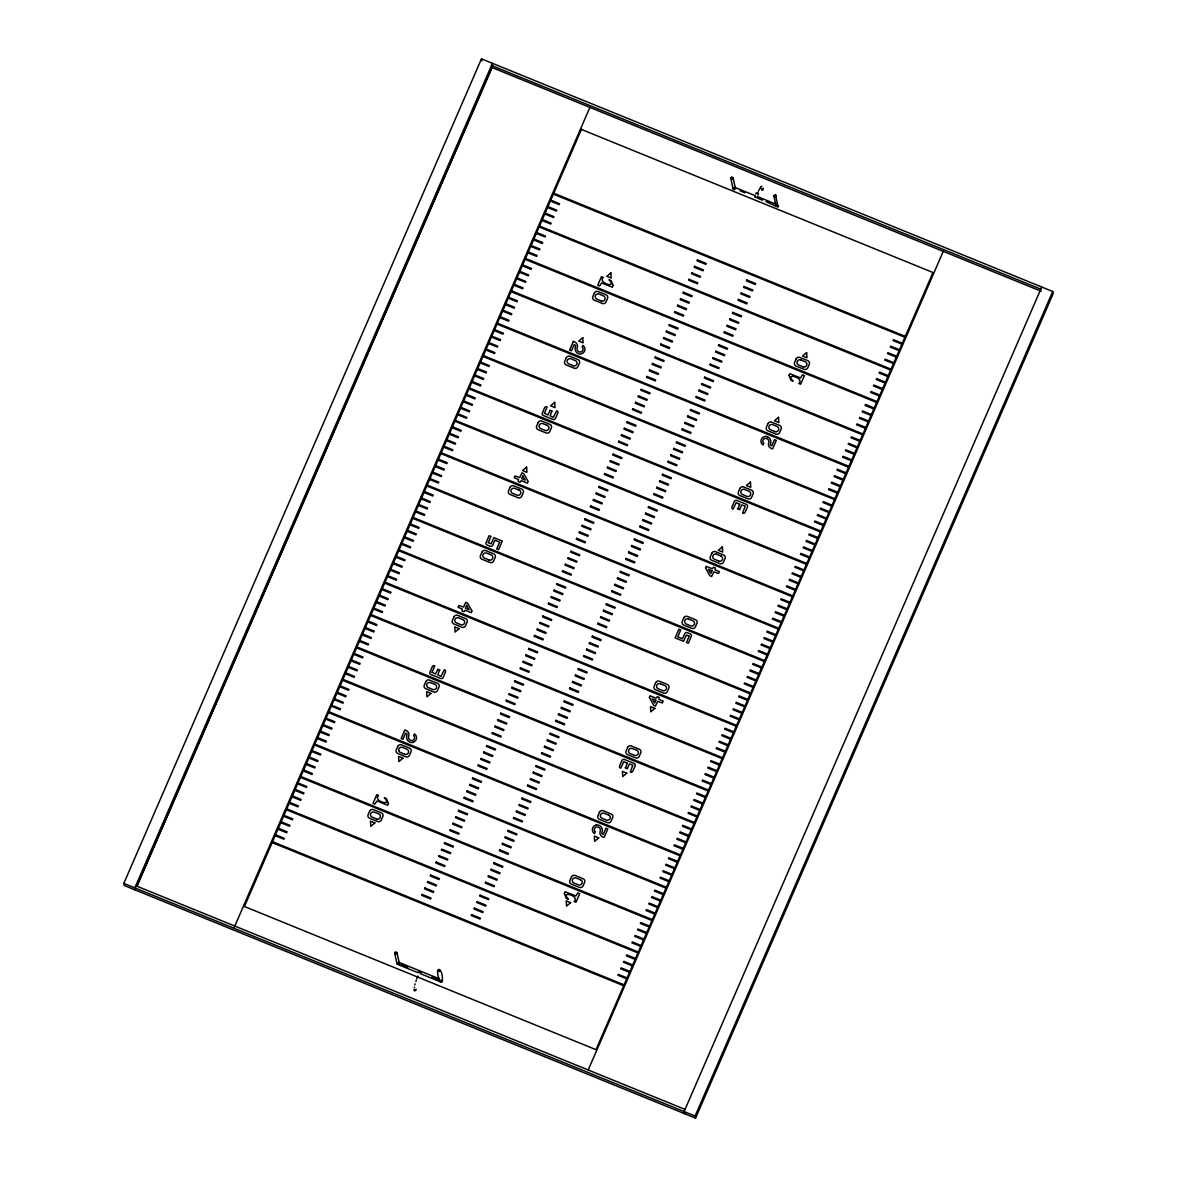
<?xml version="1.0" encoding="UTF-8"?>
<svg xmlns="http://www.w3.org/2000/svg" width="1177" height="1177" viewBox="0 0 1177 1177"><rect width="100%" height="100%" fill="white"/><g stroke="black" fill="none" stroke-linecap="round" stroke-linejoin="round"><path stroke-width="1.5" d="M399.238 964.007L397.032 964.007L394.678 953.09L395.413 951.855L396.973 952.487L399.224 962.933M396.958 963.713L397.208 962.845M397.046 952.782L396.002 954.091L394.678 953.09M439.918 980.779C433.018 965.552 443.243 965.831 442.39 980.941C442.626 982.633 439.757 982.648 440.021 980.941M440.11 970.319L439.065 971.628L437.741 970.628M730.77 178.183L731.52 176.947L733.065 177.58L735.419 188.497L734.389 189.806L733.139 189.1L730.77 178.183L732.109 179.184L733.153 177.874M733.05 188.806L733.801 187.57L735.198 187.937M761.195 188.909L762.814 190.144L763.329 188.349M776.011 205.872L773.833 195.72L775.496 194.485L778.026 207.123L765.992 201.576M776.217 195.411L775.172 196.721L773.833 195.72M123.82 883.397L481.452 58.85L1052.724 291.484L1053.18 293.603L695.548 1118.15L124.276 885.516L123.82 883.397L695.092 1116.046L695.548 1118.15M492.442 63.323L134.811 887.885L135.267 889.989M136.915 886.06L491.942 67.501L1041.248 291.278M136.723 886.619L492.898 65.426M234.135 927.638L589.898 107.401M581.453 129.352L244.433 906.511L595.989 1049.663L932.993 272.52L581.467 129.441M441.39 850.132L441.831 849.132L450.614 852.707L450.232 853.619L441.434 850.029M420.719 972.526L420.248 973.6L440.433 981.839M415.04 989.872C418.394 987.591 413.407 993.771 414.098 989.166M761.902 190.144L762.372 189.07M588.25 1069.864L943.277 251.304M1041.733 287.011L684.102 1111.574L684.558 1113.677M695.092 1116.046L1052.724 291.484M755.752 194.117L756.34 192.778M757.944 194.999L758.532 193.675M418.526 971.628L419.277 971.716M412.95 742.349L412.347 742.481A4.782 4.664 -12.1 0 1 409.89 742.157A5.532 5.399 -12.1 0 1 406.904 735.272A2.663 2.604 -12.1 0 0 406.845 733.727L405.653 733.065L402.931 739.318L401.107 738.582L404.844 729.946L406.683 730.696A4.826 4.708 -12.1 0 1 408.522 736.67A3.384 3.296 -12.1 0 0 410.67 740.362A2.795 2.722 -12.1 0 0 414.333 738.891A2.972 2.898 -12.1 0 0 413.642 735.64L414.422 733.845A4.84 4.723 -12.1 0 1 412.965 742.378L412.774 742.393M595.945 825.106L596.562 824.989A4.782 4.664 -12.1 0 1 599.005 825.312A5.532 5.399 -12.1 0 1 601.991 832.198A2.663 2.604 -12.1 0 0 602.05 833.743L603.242 834.405L605.964 828.137L607.788 828.888L604.051 837.524L602.212 836.773A4.826 4.708 -12.1 0 1 600.373 830.785A3.384 3.296 -12.1 0 0 598.225 827.107A2.795 2.722 -12.1 0 0 594.562 828.579A2.972 2.898 -12.1 0 0 595.268 831.83L594.488 833.625A4.84 4.723 -12.1 0 1 595.93 825.092M754.737 196.647L755.663 196.912M777.467 205.033L778.483 206.034M398.312 962.403L399.327 963.404M756.311 197.604L755.222 197.162M1040.806 289.174L491.5 65.485L491.957 67.589M734.904 187.408L755.09 195.632M757.223 196.485L775.717 204.033M776.099 205.239L777.247 205.931M740.112 190.821L744.953 192.778M757.473 198.119L762.578 200.193M553.749 193.205L905.304 336.372M553.367 194.117L904.907 337.269M550.748 200.134L559.546 203.709L559.149 204.607L550.365 201.032M902.303 343.287L893.505 339.712L893.122 340.609L901.906 344.199M547.938 206.608L556.736 210.183L556.338 211.08L547.555 207.505M899.493 349.775L890.695 346.185L890.312 347.097L899.096 350.672M545.128 213.081L553.926 216.656L553.528 217.568L544.745 213.979M896.683 356.248L887.885 352.673L887.502 353.571L896.286 357.146M542.317 219.555L551.116 223.144L550.718 224.042L541.935 220.452M893.873 362.722L885.089 359.147L884.692 360.044L893.475 363.619M539.522 226.043L891.063 369.195M539.125 226.94L890.68 370.093M536.712 232.516L545.495 236.091L545.113 236.989L536.315 233.414M888.252 375.669L879.469 372.094L879.072 372.991L887.87 376.566M533.902 238.99L542.685 242.565L542.303 243.462L533.505 239.887M885.442 382.142L876.659 378.567L876.262 379.465L885.06 383.04M531.092 245.463L539.875 249.038L539.493 249.936L530.695 246.361M882.632 388.616L873.849 385.041L873.452 385.938L882.25 389.528M528.282 251.937L537.065 255.512L536.683 256.409L527.885 252.834M879.822 395.104L871.039 391.514L870.656 392.412L879.44 396.002M525.472 258.41L877.027 401.578M525.089 259.323L876.63 402.475M522.662 264.884L531.46 268.474L531.062 269.371L522.279 265.781M874.217 408.051L865.419 404.476L865.036 405.374L873.82 408.949M519.851 271.357L528.65 274.947L528.252 275.845L519.469 272.27M871.407 414.525L862.609 410.95L862.226 411.847L871.009 415.422M517.041 277.846L525.839 281.421L525.442 282.318L516.659 278.743M868.597 420.998L859.798 417.423L859.416 418.321L868.199 421.896M514.231 284.319L523.029 287.894L522.632 288.792L513.849 285.217M865.786 427.472L857.003 423.897L856.606 424.794L865.389 428.369M511.436 290.793L862.976 433.96M511.039 291.69L862.594 434.857M508.626 297.266L517.409 300.841L517.027 301.739L508.229 298.164M860.166 440.433L851.383 436.844L850.986 437.741L859.784 441.331M505.816 303.74L514.599 307.315L514.217 308.227L505.419 304.637M857.356 446.907L848.573 443.317L848.176 444.229L856.974 447.804M503.006 310.213L511.789 313.803L511.406 314.7L502.608 311.111M854.546 453.38L845.763 449.805L845.366 450.703L854.164 454.278M500.196 316.687L508.979 320.276L508.596 321.174L499.798 317.599M851.736 459.854L842.953 456.279L842.57 457.176L851.354 460.751M497.385 323.175L848.941 466.327M497.003 324.072L848.543 467.24M494.575 329.648L503.373 333.223L502.976 334.121L494.193 330.546M846.131 472.801L837.333 469.226L836.95 470.123L845.733 473.698M491.765 336.122L500.563 339.697L500.166 340.594L491.383 337.019M843.321 479.274L834.522 475.699L834.14 476.597L842.923 480.187M488.955 342.595L497.753 346.17L497.356 347.068L488.573 343.493M840.51 485.763L831.712 482.173L831.33 483.07L840.113 486.66M486.145 349.069L494.943 352.644L494.546 353.556L485.763 349.966M837.7 492.236L828.917 488.646L828.52 489.558L837.303 493.134M483.35 355.557L834.89 498.71M482.953 356.454L834.508 499.607M480.54 362.016L489.323 365.606L488.941 366.503L480.142 362.928M832.08 505.183L823.297 501.608L822.9 502.505L831.698 506.081M477.73 368.504L486.513 372.079L486.13 372.977L477.332 369.401M829.27 511.657L820.487 508.081L820.089 508.979L828.888 512.554M474.92 374.977L483.703 378.553L483.32 379.45L474.522 375.875M826.46 518.13L817.677 514.555L817.279 515.452L826.077 519.028M472.109 381.451L480.893 385.026L480.51 385.924L471.712 382.348M823.65 524.604L814.867 521.028L814.484 521.926L823.267 525.516M469.299 387.924L820.855 531.092M468.917 388.822L820.457 531.989M466.489 394.398L475.287 397.973L474.89 398.885L466.107 395.295M818.044 537.565L809.246 533.975L808.864 534.888L817.647 538.463M463.679 400.871L472.477 404.461L472.08 405.359L463.297 401.769M815.234 544.039L806.436 540.464L806.054 541.361L814.837 544.936M460.869 407.345L469.667 410.935L469.27 411.832L460.487 408.257M812.424 550.512L803.626 546.937L803.244 547.835L812.027 551.41M458.059 413.833L466.857 417.408L466.46 418.306L457.676 414.731M809.614 556.986L800.831 553.411L800.434 554.308L809.217 557.883M455.264 420.307L806.804 563.474M454.866 421.204L806.422 564.371M452.454 426.78L461.237 430.355L460.854 431.253L452.056 427.678M803.994 569.933L795.211 566.358L794.813 567.255L803.611 570.845M449.643 433.254L458.427 436.829L458.044 437.726L449.246 434.151M801.184 576.421L792.401 572.831L792.003 573.729L800.801 577.318M446.833 439.727L455.617 443.302L455.234 444.2L446.436 440.625M798.374 582.895L789.59 579.305L789.193 580.217L797.991 583.792M444.023 446.201L452.807 449.776L452.424 450.688L443.626 447.098M795.564 589.368L786.78 585.793L786.398 586.69L795.181 590.265M441.213 452.689L792.768 595.842M440.831 453.586L792.371 596.739M438.403 459.162L447.201 462.738L446.804 463.635L438.021 460.06M789.958 602.315L781.16 598.74L780.778 599.637L789.561 603.212M435.593 465.636L444.391 469.211L443.994 470.109L435.21 466.533M787.148 608.789L778.35 605.213L777.968 606.111L786.751 609.686M432.783 472.109L441.581 475.685L441.184 476.582L432.4 473.007M784.338 615.262L775.54 611.687L775.157 612.584L783.941 616.174M429.973 478.583L438.771 482.158L438.374 483.056L429.59 479.48M781.528 621.75L772.745 618.16L772.347 619.058L781.131 622.648M427.177 485.056L778.718 628.224M426.78 485.954L778.335 629.121M424.367 491.53L433.151 495.105L432.768 496.017L423.97 492.427M775.908 634.697L767.124 631.122L766.727 632.02L775.525 635.595M421.557 498.003L430.341 501.593L429.958 502.491L421.16 498.901M773.098 641.171L764.314 637.596L763.917 638.493L772.715 642.068M418.747 504.477L427.531 508.067L427.148 508.964L418.35 505.389M770.288 647.644L761.504 644.069L761.107 644.967L769.905 648.542M415.937 510.965L424.72 514.54L424.338 515.438L415.54 511.863M767.478 654.118L758.694 650.543L758.312 651.44L767.095 655.015M413.127 517.439L764.682 660.606M412.744 518.336L764.285 661.503M410.317 523.912L419.115 527.487L418.718 528.385L409.934 524.81M761.872 667.065L753.074 663.49L752.692 664.387L761.475 667.977M407.507 530.386L416.305 533.961L415.908 534.858L407.124 531.283M759.062 673.553L750.264 669.963L749.881 670.875L758.665 674.45M404.697 536.859L413.495 540.434L413.098 541.346L404.314 537.757M756.252 680.026L747.454 676.451L747.071 677.349L755.855 680.924M401.901 543.333L410.685 546.922L410.287 547.82L401.504 544.23M753.442 686.5L744.658 682.925L744.261 683.822L753.045 687.397M399.091 549.821L750.632 692.973M398.694 550.718L750.249 693.871M396.281 556.294L405.065 559.869L404.682 560.767L395.884 557.192M747.822 699.447L739.038 695.872L738.641 696.769L747.439 700.344M393.471 562.768L402.254 566.343L401.872 567.24L393.074 563.665M745.012 705.92L736.228 702.345L735.831 703.243L744.629 706.818M390.661 569.241L399.444 572.816L399.062 573.714L390.264 570.139M742.201 712.394L733.418 708.819L733.021 709.716L741.819 713.306M387.851 575.715L396.634 579.29L396.252 580.187L387.454 576.612M739.391 718.882L730.608 715.292L730.226 716.19L739.009 719.78M385.041 582.188L736.596 725.356M384.658 583.101L736.199 726.253M382.231 588.662L391.029 592.252L390.632 593.149L381.848 589.559M733.786 731.829L724.988 728.254L724.605 729.152L733.389 732.727M379.421 595.135L388.219 598.725L387.822 599.623L379.038 596.048M730.976 738.303L722.178 734.728L721.795 735.625L730.579 739.2M376.611 601.624L385.409 605.199L385.011 606.096L376.228 602.521M728.166 744.776L719.368 741.201L718.985 742.098L727.769 745.674M373.815 608.097L382.599 611.672L382.201 612.57L373.418 608.995M725.356 751.25L716.572 747.675L716.175 748.572L724.958 752.147M371.005 614.571L722.546 757.738M370.608 615.468L722.163 758.635M368.195 621.044L376.978 624.619L376.596 625.517L367.798 621.942M719.736 764.211L710.952 760.622L710.555 761.519L719.353 765.109M365.385 627.518L374.168 631.093L373.786 632.005L364.988 628.415M716.925 770.685L708.142 767.095L707.745 768.007L716.543 771.582M362.575 633.991L371.358 637.581L370.976 638.478L362.178 634.889M714.115 777.158L705.332 773.583L704.935 774.481L713.733 778.056M359.765 640.465L368.548 644.054L368.166 644.952L359.368 641.377M711.305 783.632L702.522 780.057L702.139 780.954L710.923 784.529M356.955 646.953L708.51 790.105M356.572 647.85L708.113 791.018M354.145 653.426L362.943 657.001L362.545 657.899L353.762 654.324M705.7 796.579L696.902 793.004L696.519 793.901L705.303 797.476M351.334 659.9L360.133 663.475L359.735 664.372L350.952 660.797M702.89 803.052L694.092 799.477L693.709 800.375L702.492 803.965M348.524 666.373L357.322 669.948L356.925 670.846L348.142 667.271M700.08 809.541L691.282 805.951L690.899 806.848L699.682 810.438M345.729 672.847L354.512 676.422L354.115 677.334L345.332 673.744M697.27 816.014L688.486 812.424L688.089 813.336L696.872 816.912M342.919 679.335L694.459 822.488M342.522 680.232L694.077 823.385M340.109 685.794L348.892 689.384L348.51 690.281L339.712 686.706M691.649 828.961L682.866 825.386L682.469 826.283L691.267 829.859M337.299 692.282L346.082 695.857L345.7 696.755L336.902 693.179M688.839 835.435L680.056 831.859L679.659 832.757L688.457 836.332M334.489 698.755L343.272 702.331L342.89 703.228L334.091 699.653M686.029 841.908L677.246 838.333L676.849 839.23L685.647 842.806M331.679 705.229L340.462 708.804L340.079 709.702L331.281 706.126M683.219 848.382L674.436 844.806L674.053 845.704L682.837 849.294M328.869 711.702L680.424 854.87M328.486 712.6L680.026 855.767M326.058 718.176L334.856 721.751L334.459 722.663L325.676 719.073M677.614 861.343L668.816 857.753L668.433 858.666L677.216 862.241M323.248 724.649L332.046 728.239L331.649 729.137L322.866 725.547M674.804 867.817L666.005 864.242L665.623 865.139L674.406 868.714M320.438 731.123L329.236 734.713L328.839 735.61L320.056 732.035M671.993 874.29L663.195 870.715L662.813 871.613L671.596 875.188M317.643 737.611L326.426 741.186L326.029 742.084L317.246 738.509M669.183 880.764L660.4 877.189L660.003 878.086L668.786 881.661M314.833 744.085L666.373 887.252M314.436 744.982L665.991 888.149M312.023 750.558L320.806 754.133L320.424 755.031L311.625 751.456M663.563 893.711L654.78 890.136L654.383 891.033L663.181 894.623M309.213 757.032L317.996 760.607L317.613 761.504L308.815 757.929M660.753 900.199L651.97 896.609L651.572 897.507L660.371 901.096M306.403 763.505L315.186 767.08L314.803 767.978L306.005 764.403M657.943 906.673L649.16 903.083L648.762 903.995L657.56 907.57M303.592 769.979L312.376 773.554L311.993 774.466L303.195 770.876M655.133 913.146L646.35 909.571L645.967 910.468L654.75 914.043M300.782 776.467L652.338 919.62M300.4 777.364L651.94 920.517M297.972 782.94L306.77 786.516L306.373 787.413L297.59 783.838M649.527 926.093L640.729 922.518L640.347 923.415L649.13 926.99M295.162 789.414L303.96 792.989L303.563 793.886L294.78 790.311M646.717 932.567L637.919 928.991L637.537 929.889L646.32 933.464M292.352 795.887L301.15 799.463L300.753 800.36L291.97 796.785M643.907 939.04L635.109 935.465L634.727 936.362L643.51 939.952M289.557 802.361L298.34 805.936L297.943 806.833L289.159 803.258M641.097 945.528L632.314 941.938L631.917 942.836L640.7 946.426M286.747 808.834L638.287 952.002M286.349 809.732L637.905 952.899M283.937 815.308L292.72 818.883L292.337 819.795L283.539 816.205M635.477 958.475L626.694 954.9L626.296 955.798L635.094 959.373M281.126 821.781L289.91 825.371L289.527 826.269L280.729 822.679M632.667 964.949L623.884 961.374L623.486 962.271L632.284 965.846M278.316 828.255L287.1 831.845L286.717 832.742L277.919 829.167M629.857 971.422L621.073 967.847L620.676 968.745L629.474 972.32M275.506 834.743L284.29 838.318L283.907 839.216L275.109 835.641M627.047 977.896L618.263 974.321L617.881 975.218L626.664 978.793M272.505 841.673L624.045 984.825M272.108 842.57L623.663 985.723M398.812 962.315L439.61 978.926M398.032 963.051L399.135 963.507M432.003 977.116L440.051 980.397M400.945 964.699L407.757 967.479M397.929 964.537L418.115 972.746M135.752 885.722L685.043 1109.411M800.816 359.956L805.215 361.766A2.81 2.751 -12.1 0 1 806.539 362.928L806.819 363.575A2.81 2.751 -12.1 0 1 803.038 366.871M803.067 366.797L798.653 364.988A2.825 2.751 -12.1 0 1 797.344 363.84L797.064 363.178A2.825 2.751 -12.1 0 1 800.846 359.897M601.285 300.929L596.886 299.12A2.825 2.751 -12.1 0 1 595.562 297.958L595.282 297.31A2.825 2.751 -12.1 0 1 599.078 294.015L603.448 295.898A2.81 2.751 -12.1 0 1 604.772 297.06L605.037 297.707A2.81 2.751 -12.1 0 1 601.256 300.988M774.893 431.532L770.479 429.723A2.825 2.751 -12.1 0 1 769.169 428.575L768.89 427.913A2.825 2.751 -12.1 0 1 772.671 424.632L777.055 426.515A2.81 2.751 -12.1 0 1 778.365 427.663L778.644 428.31A2.81 2.751 -12.1 0 1 774.863 431.606M573.199 365.679L568.8 363.87A2.825 2.751 -12.1 0 1 567.476 362.722L567.196 362.06A2.825 2.751 -12.1 0 1 570.992 358.779L575.362 360.648A2.81 2.751 -12.1 0 1 576.686 361.81L576.951 362.457A2.81 2.751 -12.1 0 1 573.17 365.753M744.644 489.47L749.043 491.28A2.81 2.751 -12.1 0 1 750.367 492.442L750.646 493.089A2.81 2.751 -12.1 0 1 746.865 496.385L742.481 494.502A2.825 2.751 -12.1 0 1 741.172 493.34L740.892 492.692A2.825 2.751 -12.1 0 1 744.673 489.411M716.558 554.22L720.957 556.044M718.809 561.061L714.395 559.252A2.825 2.751 -12.1 0 1 713.085 558.104L712.806 557.442A2.825 2.751 -12.1 0 1 716.587 554.161M688.471 618.984L692.87 620.794A2.81 2.751 -12.1 0 1 694.195 621.942L694.474 622.604A2.81 2.751 -12.1 0 1 690.693 625.884L686.309 624.016A2.825 2.751 -12.1 0 1 684.999 622.854L684.72 622.206A2.825 2.751 -12.1 0 1 688.501 618.911M488.941 559.943L484.541 558.133A2.825 2.751 -12.1 0 1 483.217 556.986L482.938 556.324A2.825 2.751 -12.1 0 1 483.056 554.588A2.825 2.751 -12.1 0 1 486.704 553.116L491.103 554.926A2.81 2.751 -12.1 0 1 492.427 556.074L492.692 556.736A2.81 2.751 -12.1 0 1 488.911 560.017M660.385 683.734L664.784 685.544A2.81 2.751 -12.1 0 1 666.108 686.706L666.388 687.353A2.81 2.751 -12.1 0 1 666.27 689.089A2.825 2.751 -12.1 0 1 662.622 690.575L658.223 688.766A2.825 2.751 -12.1 0 1 656.913 687.618L656.634 686.956A2.825 2.751 -12.1 0 1 660.415 683.675M636.698 750.308L632.299 748.498A2.825 2.751 -12.1 0 0 628.547 751.706L628.812 752.368A2.825 2.751 -12.1 0 0 630.136 753.515L634.55 755.325A2.825 2.751 -12.1 0 0 638.184 753.854A2.81 2.751 -12.1 0 0 638.302 752.118L638.022 751.456A2.825 2.751 -12.1 0 0 636.728 750.235M404.77 754.236L400.357 752.427A2.825 2.751 -12.1 0 1 399.047 751.264L398.768 750.617M376.596 818.971L372.197 817.162A2.825 2.751 -12.1 0 1 370.873 816.014L370.593 815.352A2.825 2.751 -12.1 0 1 370.711 813.616A2.825 2.751 -12.1 0 1 374.36 812.13L378.759 813.94A2.81 2.751 -12.1 0 1 380.083 815.102L380.348 815.749A2.81 2.751 -12.1 0 1 376.566 819.045M419.571 971.819L420.66 972.437M441.949 980.176L442.39 980.941M481.452 58.85L481.908 60.954M760.989 186.819A11.461 1.412 -67.8 0 1 761.857 186.643M757.444 193.234A11.461 1.412 -67.8 0 1 758.032 191.969M758.606 190.792A11.461 1.412 -67.8 0 1 759.165 189.718M759.68 188.761A11.461 1.412 -67.8 0 1 760.607 187.305M414.525 987.444A11.461 1.412 -67.8 0 1 414.495 987.047M414.863 984.855A11.461 1.412 -67.8 0 1 415.128 983.84M415.864 981.486A11.461 1.412 -67.8 0 1 416.32 980.176M416.805 978.823A11.461 1.412 -67.8 0 1 417.909 976.057M398.768 750.617A2.825 2.751 -12.1 0 1 398.885 748.881A2.825 2.751 -12.1 0 1 402.519 747.395L406.933 749.205A2.81 2.751 -12.1 0 1 408.242 750.367L408.522 751.014A2.81 2.751 -12.1 0 1 404.741 754.295M718.779 561.135A2.81 2.751 -12.1 0 0 722.56 557.854L722.281 557.192A2.81 2.751 -12.1 0 0 720.971 556.044M767.595 436.741A4.84 4.723 -12.1 0 0 765.124 436.417L764.462 436.579A4.84 4.723 -12.1 0 0 763.02 445.068L763.785 443.288A2.972 2.898 -12.1 0 1 763.079 440.051A2.795 2.722 -12.1 0 1 766.742 438.58A3.384 3.296 -12.1 0 1 768.89 442.258A4.826 4.708 -12.1 0 0 770.729 448.246L772.568 448.981L776.305 440.36L774.481 439.61L771.759 445.862L770.567 445.215A2.663 2.604 -12.1 0 1 770.508 443.67A5.532 5.399 -12.1 0 0 767.522 436.77M388.366 803.479L387.689 805.289L377.067 800.993L374.845 804.082L373.021 803.332L376.758 794.696L378.597 795.446C372.315 801.037 393.53 807.025 384.276 797.756L386.468 798.653L388.366 803.479M564.357 893.417L566.255 898.331L568.462 899.213C559.222 889.959 580.393 895.932 574.126 901.523L575.965 902.273L579.702 893.637L577.878 892.902L575.803 895.991L565.048 891.695L564.371 893.343M613.055 285.437L612.378 287.247L601.609 282.951L599.534 286.04L597.71 285.29L601.447 276.654L603.286 277.404C597.019 282.995 618.219 288.983 608.965 279.714L611.157 280.612L613.055 285.437M789.046 375.375L790.944 380.274L793.151 381.171C783.911 371.917 805.097 377.876 798.815 383.481L800.654 384.232L804.391 375.595L802.567 374.845L800.492 377.949L789.738 373.653L789.061 375.286M471.859 610.951L471.241 612.643L465.18 610.201L463.87 611.746L462.031 611.01L462.34 609.083L458.059 607.273L458.839 605.464L463.561 607.067L465.783 602.374L466.68 602.742A2.942 2.869 -12.1 0 1 468.108 603.978L471.859 610.951M528.032 481.452L527.414 483.129L521.249 480.687L520.043 482.246L518.204 481.496L518.439 479.495L514.231 477.759L515.011 475.964L519.734 477.553L521.955 472.86L522.853 473.228A2.942 2.869 -12.1 0 1 524.28 474.463L528.032 481.452M649.395 697.372L653.132 704.464A2.942 2.869 -12.1 0 0 654.559 705.7L655.457 706.068L657.678 701.374L662.401 702.978L663.181 701.168L658.973 699.432L659.208 697.431L657.369 696.696L656.06 698.241L649.998 695.798L649.395 697.372M705.567 567.873L709.304 574.95A2.942 2.869 -12.1 0 0 710.731 576.186L711.629 576.553L713.851 571.86L718.573 573.464L719.353 571.669L715.072 569.859L715.381 567.932L713.542 567.182L712.335 568.741L706.171 566.299L705.567 567.873M432.062 672.229L435.519 674.024L437.447 670.199A1.589 1.56 -12.1 0 0 437.506 669.169L439.977 670.169A1.589 1.56 -12.1 0 0 439.271 670.949L437.756 674.862L440.992 676.392L444.288 669.816L445.2 670.184A2.486 2.428 -12.1 0 1 445.333 672.361L443.155 677.393A1.986 1.942 -12.1 0 1 440.536 678.452L431.017 674.568A1.986 1.942 -12.1 0 1 429.973 672.023L432.15 666.991A2.486 2.428 -12.1 0 1 433.857 665.564L434.769 665.932L432.091 672.126M488.293 542.612L491.074 543.862L493.869 537.609L502.285 541.052L498.548 549.674L496.709 548.938L499.681 542.097L494.914 540.155L492.736 545.201A1.986 1.942 -12.1 0 1 490.118 546.246L487.19 545.054A1.986 1.942 -12.1 0 1 486.145 542.509L489.102 535.682L490.941 536.418L488.323 542.479M544.407 413.215L547.864 415.01L549.791 411.17A1.589 1.56 -12.1 0 0 549.85 410.14L552.322 411.156A1.589 1.56 -12.1 0 0 551.616 411.921L550.1 415.834L553.337 417.379L556.633 410.788L557.545 411.156A2.486 2.428 -12.1 0 1 557.677 413.333L555.5 418.365A1.986 1.942 -12.1 0 1 552.881 419.424L543.362 415.54A1.986 1.942 -12.1 0 1 542.317 412.995L544.495 407.963A2.486 2.428 -12.1 0 1 546.202 406.536L547.114 406.918L544.407 413.215M627.341 763.299L625.796 767.007A1.589 1.56 -12.1 0 1 625.09 767.772L627.562 768.787A1.589 1.56 -12.1 0 1 627.621 767.757L629.46 763.976L632.843 765.124L630.298 772.024L631.225 772.392A2.486 2.428 -12.1 0 0 632.917 770.964L635.094 765.933A1.986 1.942 -12.1 0 0 634.05 763.387L624.531 759.503A1.986 1.942 -12.1 0 0 621.912 760.563L619.735 765.594A2.486 2.428 -12.1 0 0 619.867 767.772L620.779 768.14L623.781 761.651L627.341 763.299M689.133 636.198L686.471 642.51L688.31 643.26L691.267 636.419A1.986 1.942 -12.1 0 0 690.222 633.873L687.294 632.682A1.986 1.942 -12.1 0 0 684.676 633.741L682.498 638.773L677.731 636.831L680.703 629.989L678.864 629.254L675.127 637.89L683.543 641.318L686.338 635.065L689.133 636.198M739.686 504.286L738.141 507.993A1.589 1.56 -12.1 0 1 737.435 508.758L739.906 509.759A1.589 1.56 -12.1 0 1 739.965 508.729L741.804 504.948L745.188 506.11L742.643 512.995L743.57 513.363A2.486 2.428 -12.1 0 0 745.262 511.951L747.439 506.904A1.986 1.942 -12.1 0 0 746.395 504.359L736.876 500.49A1.986 1.942 -12.1 0 0 734.257 501.534L732.079 506.581A2.486 2.428 -12.1 0 0 732.212 508.744L733.124 509.126L736.125 502.638L739.686 504.286M369.666 811.071L368.107 814.661A2.84 2.766 -12.1 0 0 369.578 818.236L377.626 821.502A2.84 2.766 -12.1 0 0 381.289 820.031L382.849 816.441A2.84 2.766 -12.1 0 0 381.377 812.88L373.315 809.599A2.84 2.766 -12.1 0 0 369.666 811.071M397.841 746.336L396.266 749.926A2.84 2.766 -12.1 0 0 397.738 753.486L405.8 756.767A2.84 2.766 -12.1 0 0 409.464 755.296L411.023 751.706A2.84 2.766 -12.1 0 0 409.552 748.145L401.489 744.864A2.84 2.766 -12.1 0 0 397.841 746.336M425.839 681.557L424.279 685.161A2.84 2.766 -12.1 0 0 425.75 688.722L433.798 692.002A2.84 2.766 -12.1 0 0 437.461 690.516L439.021 686.927A2.84 2.766 -12.1 0 0 437.55 683.366L429.487 680.085A2.84 2.766 -12.1 0 0 425.839 681.557M453.925 616.807L452.365 620.397A2.84 2.766 -12.1 0 0 453.836 623.957L461.884 627.238A2.84 2.766 -12.1 0 0 465.548 625.767L467.107 622.177A2.84 2.766 -12.1 0 0 465.636 618.602L457.573 615.321A2.84 2.766 -12.1 0 0 453.925 616.807M482.011 552.042L480.451 555.647A2.84 2.766 -12.1 0 0 481.923 559.207L489.97 562.488A2.84 2.766 -12.1 0 0 493.634 561.017L495.193 557.412A2.84 2.766 -12.1 0 0 493.722 553.852L485.66 550.571A2.84 2.766 -12.1 0 0 482.011 552.042M510.097 487.293L508.538 490.883A2.84 2.766 -12.1 0 0 510.009 494.458L518.057 497.724A2.84 2.766 -12.1 0 0 521.72 496.253L523.279 492.663A2.84 2.766 -12.1 0 0 521.808 489.102L513.746 485.821A2.84 2.766 -12.1 0 0 510.097 487.293M538.183 422.528L536.624 426.133A2.84 2.766 -12.1 0 0 538.095 429.693L546.143 432.974A2.84 2.766 -12.1 0 0 549.806 431.503L551.366 427.898A2.84 2.766 -12.1 0 0 549.894 424.338L541.832 421.057A2.84 2.766 -12.1 0 0 538.183 422.528M566.269 357.779L564.71 361.383A2.84 2.766 -12.1 0 0 566.181 364.944L574.229 368.224A2.84 2.766 -12.1 0 0 577.892 366.738L579.452 363.149A2.84 2.766 -12.1 0 0 577.981 359.588L569.918 356.307A2.84 2.766 -12.1 0 0 566.269 357.779M573.361 341.404L569.624 350.04L571.448 350.79L574.17 344.537L575.362 345.185A2.663 2.604 -12.1 0 1 575.421 346.729A5.532 5.399 -12.1 0 0 578.407 353.63A4.84 4.723 -12.1 0 0 580.805 353.968L581.467 353.821A4.84 4.723 -12.1 0 0 582.924 345.332L582.159 347.112A2.972 2.898 -12.1 0 1 582.85 350.349A2.795 2.722 -12.1 0 1 579.187 351.82A3.384 3.296 -12.1 0 1 577.039 348.142A4.826 4.708 -12.1 0 0 575.2 342.154L573.361 341.404M594.356 293.029L592.796 296.619A2.84 2.766 -12.1 0 0 594.267 300.179L602.315 303.46A2.84 2.766 -12.1 0 0 605.978 301.989L607.538 298.399A2.84 2.766 -12.1 0 0 606.067 294.824L598.004 291.543A2.84 2.766 -12.1 0 0 594.356 293.029M466.622 605.39L465.43 608.156L469.034 609.627L466.622 605.39M522.794 475.891L521.602 478.642L525.207 480.113L522.794 475.891M422.16 894.461L421.778 895.359L430.561 898.948L430.959 898.036L422.16 894.461M424.971 887.988L424.588 888.885L433.371 892.46L433.769 891.563L424.971 887.988M427.781 881.514L427.398 882.412L436.181 885.987L436.579 885.089L427.781 881.514M430.591 875.041L430.208 875.938L438.992 879.513L439.389 878.616L430.591 875.041M436.211 862.079L435.814 862.991L444.612 866.566L444.994 865.669L436.211 862.079M439.021 855.605L438.624 856.503L447.422 860.093L447.804 859.195L439.021 855.605M444.641 842.658L444.244 843.556L453.042 847.131L453.425 846.234L444.641 842.658M450.247 829.711L449.864 830.609L458.647 834.184L459.045 833.287L450.247 829.711M453.057 823.238L452.674 824.135L461.458 827.711L461.855 826.813L453.057 823.238M455.867 816.75L455.484 817.662L464.268 821.237L464.665 820.34L455.867 816.75M458.677 810.276L458.294 811.174L467.078 814.764L467.475 813.866L458.677 810.276M464.297 797.329L463.9 798.227L472.698 801.802L473.08 800.904L464.297 797.329M467.107 790.856L466.71 791.753L475.508 795.328L475.891 794.431L467.107 790.856M469.917 784.382L469.52 785.28L478.318 788.855L478.701 787.957L469.917 784.382M472.727 777.909L472.33 778.806L481.128 782.381L481.511 781.484L472.727 777.909M478.333 764.947L477.95 765.844L486.734 769.434L487.131 768.537L478.333 764.947M481.143 758.474L480.76 759.371L489.544 762.961L489.941 762.049L481.143 758.474M483.953 752L483.57 752.897L492.354 756.473L492.751 755.575L483.953 752M486.763 745.527L486.381 746.424L495.164 749.999L495.561 749.102L486.763 745.527M492.383 732.58L491.986 733.477L500.784 737.052L501.167 736.155L492.383 732.58M495.193 726.091L494.796 727.003L503.594 730.579L503.977 729.681L495.193 726.091M498.003 719.618L497.606 720.515L506.404 724.105L506.787 723.208L498.003 719.618M500.813 713.144L500.416 714.042L509.214 717.632L509.597 716.719L500.813 713.144M506.419 700.197L506.036 701.095L514.82 704.67L515.217 703.772L506.419 700.197M509.229 693.724L508.847 694.621L517.63 698.196L518.027 697.299L509.229 693.724M512.039 687.25L511.657 688.148L520.44 691.723L520.837 690.825L512.039 687.25M514.849 680.762L514.467 681.674L523.25 685.249L523.647 684.352L514.849 680.762M520.469 667.815L520.072 668.713L528.87 672.302L529.253 671.39L520.469 667.815M523.279 661.342L522.882 662.239L531.68 665.814L532.063 664.917L523.279 661.342M526.09 654.868L525.692 655.766L534.49 659.341L534.873 658.443L526.09 654.868M528.9 648.395L528.502 649.292L537.3 652.867L537.683 651.97L528.9 648.395M534.505 635.448L534.123 636.345L542.906 639.92L543.303 639.023L534.505 635.448M537.315 628.959L536.933 629.857L545.716 633.447L546.113 632.549L537.315 628.959M540.125 622.486L539.743 623.383L548.526 626.973L548.923 626.061L540.125 622.486M542.935 616.012L542.553 616.91L551.336 620.485L551.733 619.588L542.935 616.012M548.556 603.065L548.158 603.963L556.956 607.538L557.339 606.641L548.556 603.065M551.366 596.592L550.968 597.489L559.766 601.064L560.149 600.167L551.366 596.592M554.176 590.118L553.778 591.016L562.577 594.591L562.959 593.694L554.176 590.118M556.986 583.63L556.589 584.542L565.387 588.117L565.769 587.22L556.986 583.63M562.591 570.683L562.209 571.581L570.992 575.17L571.389 574.258L562.591 570.683M565.401 564.21L565.019 565.107L573.802 568.682L574.199 567.785L565.401 564.21M568.211 557.736L567.829 558.634L576.612 562.209L577.01 561.311L568.211 557.736M571.022 551.263L570.639 552.16L579.422 555.735L579.82 554.838L571.022 551.263M576.642 538.301L576.244 539.213L585.043 542.788L585.425 541.891L576.642 538.301M579.452 531.827L579.055 532.725L587.853 536.315L588.235 535.417L579.452 531.827M582.262 525.354L581.865 526.251L590.663 529.841L591.045 528.929L582.262 525.354M585.072 518.88L584.675 519.778L593.473 523.353L593.855 522.456L585.072 518.88M590.677 505.933L590.295 506.831L599.078 510.406L599.476 509.509L590.677 505.933M593.488 499.46L593.105 500.357L601.888 503.933L602.286 503.035L593.488 499.46M596.298 492.972L595.915 493.884L604.698 497.459L605.096 496.562L596.298 492.972M599.108 486.498L598.725 487.396L607.509 490.986L607.906 490.088L599.108 486.498M604.728 473.551L604.331 474.449L613.129 478.024L613.511 477.126L604.728 473.551M607.538 467.078L607.141 467.975L615.939 471.55L616.321 470.653L607.538 467.078M610.348 460.604L609.951 461.502L618.749 465.077L619.131 464.179L610.348 460.604M613.158 454.131L612.761 455.028L621.559 458.603L621.942 457.706L613.158 454.131M618.764 441.169L618.381 442.066L627.164 445.656L627.562 444.759L618.764 441.169M621.574 434.696L621.191 435.593L629.975 439.183L630.372 438.271L621.574 434.696M624.384 428.222L624.001 429.119L632.785 432.695L633.182 431.797L624.384 428.222M627.194 421.749L626.811 422.646L635.595 426.221L635.992 425.324L627.194 421.749M632.814 408.802L632.417 409.699L641.215 413.274L641.597 412.377L632.814 408.802M635.624 402.313L635.227 403.225L644.025 406.801L644.408 405.903L635.624 402.313M638.434 395.84L638.037 396.737L646.835 400.327L647.218 399.43L638.434 395.84M641.244 389.366L640.847 390.264L649.645 393.854L650.028 392.941L641.244 389.366M646.85 376.419L646.467 377.317L655.251 380.892L655.648 379.994L646.85 376.419M649.66 369.946L649.277 370.843L658.061 374.418L658.458 373.521L649.66 369.946M652.47 363.472L652.087 364.37L660.871 367.945L661.268 367.047L652.47 363.472M655.28 356.984L654.898 357.896L663.681 361.471L664.078 360.574L655.28 356.984M660.9 344.037L660.503 344.935L669.301 348.524L669.684 347.612L660.9 344.037M663.71 337.564L663.313 338.461L672.111 342.036L672.494 341.139L663.71 337.564M666.52 331.09L666.123 331.988L674.921 335.563L675.304 334.665L666.52 331.09M669.33 324.617L668.933 325.514L677.731 329.089L678.114 328.192L669.33 324.617M674.936 311.67L674.553 312.567L683.337 316.142L683.734 315.245L674.936 311.67M677.746 305.181L677.363 306.079L686.147 309.669L686.544 308.771L677.746 305.181M680.556 298.708L680.174 299.605L688.957 303.195L689.354 302.283L680.556 298.708M683.366 292.234L682.984 293.132L691.767 296.707L692.164 295.81L683.366 292.234M688.986 279.287L688.589 280.185L697.387 283.76L697.77 282.863L688.986 279.287M691.796 272.814L691.399 273.711L700.197 277.286L700.58 276.389L691.796 272.814M694.607 266.34L694.209 267.238L703.007 270.813L703.39 269.916L694.607 266.34M697.417 259.852L697.019 260.764L705.817 264.339L706.2 263.442L697.417 259.852M471.609 914.588L471.212 915.5L479.995 919.075L480.393 918.178L471.609 914.588M474.419 908.114L474.022 909.012L482.805 912.602L483.203 911.704L474.419 908.114M477.215 901.641L476.832 902.538L485.615 906.128L486.013 905.216L477.215 901.641M480.025 895.167L479.642 896.065L488.426 899.64L488.823 898.742L480.025 895.167M485.645 882.22L485.262 883.118L494.046 886.693L494.428 885.795L485.645 882.22M488.455 875.747L488.072 876.644L496.856 880.219L497.238 879.322L488.455 875.747M491.265 869.259L490.868 870.171L499.666 873.746L500.048 872.848L491.265 869.259M494.075 862.785L493.678 863.683L502.476 867.272L502.859 866.375L494.075 862.785M499.695 849.838L499.298 850.736L508.081 854.311L508.479 853.413L499.695 849.838M502.505 843.365L502.108 844.262L510.892 847.837L511.289 846.94L502.505 843.365M505.301 836.891L504.918 837.789L513.702 841.364L514.099 840.466L505.301 836.891M508.111 830.418L507.728 831.315L516.512 834.89L516.909 833.993L508.111 830.418M513.731 817.456L513.349 818.368L522.132 821.943L522.514 821.046L513.731 817.456M516.541 810.982L516.159 811.88L524.942 815.47L525.325 814.558L516.541 810.982M519.351 804.509L518.954 805.406L527.752 808.982L528.135 808.084L519.351 804.509M522.161 798.035L521.764 798.933L530.562 802.508L530.945 801.611L522.161 798.035M527.782 785.088L527.384 785.986L536.168 789.561L536.565 788.664L527.782 785.088M530.592 778.615L530.194 779.512L538.978 783.088L539.375 782.19L530.592 778.615M533.387 772.127L533.004 773.039L541.788 776.614L542.185 775.717L533.387 772.127M536.197 765.653L535.815 766.551L544.598 770.141L544.995 769.243L536.197 765.653M541.817 752.706L541.435 753.604L550.218 757.179L550.601 756.281L541.817 752.706M544.627 746.233L544.245 747.13L553.028 750.705L553.411 749.808L544.627 746.233M547.437 739.759L547.04 740.657L555.838 744.232L556.221 743.334L547.437 739.759M550.247 733.286L549.85 734.183L558.648 737.758L559.031 736.861L550.247 733.286M555.868 720.324L555.47 721.221L564.254 724.811L564.651 723.914L555.868 720.324M558.678 713.851L558.281 714.748L567.064 718.338L567.461 717.426L558.678 713.851M561.473 707.377L561.091 708.274L569.874 711.85L570.271 710.952L561.473 707.377M564.283 700.903L563.901 701.801L572.684 705.376L573.081 704.479L564.283 700.903M569.903 687.957L569.521 688.854L578.304 692.429L578.687 691.532L569.903 687.957M572.713 681.468L572.331 682.38L581.114 685.956L581.497 685.058L572.713 681.468M575.524 674.995L575.126 675.892L583.924 679.482L584.307 678.585L575.524 674.995M578.334 668.521L577.936 669.419L586.735 673.009L587.117 672.096L578.334 668.521M583.954 655.574L583.557 656.472L592.34 660.047L592.737 659.149L583.954 655.574M586.764 649.101L586.367 649.998L595.15 653.573L595.547 652.676L586.764 649.101M589.559 642.627L589.177 643.525L597.96 647.1L598.357 646.202L589.559 642.627M592.369 636.139L591.987 637.051L600.77 640.626L601.167 639.729L592.369 636.139M597.99 623.192L597.607 624.09L606.39 627.679L606.773 626.767L597.99 623.192M600.8 616.719L600.417 617.616L609.2 621.191L609.583 620.294L600.8 616.719M603.61 610.245L603.212 611.143L612.011 614.718L612.393 613.82L603.61 610.245M606.42 603.772L606.023 604.669L614.821 608.244L615.203 607.347L606.42 603.772M612.04 590.81L611.643 591.722L620.426 595.297L620.823 594.4L612.04 590.81M614.85 584.336L614.453 585.234L623.236 588.824L623.633 587.926L614.85 584.336M617.645 577.863L617.263 578.76L626.046 582.35L626.444 581.438L617.645 577.863M620.456 571.389L620.073 572.287L628.856 575.862L629.254 574.965L620.456 571.389M626.076 558.442L625.693 559.34L634.477 562.915L634.859 562.017L626.076 558.442M628.886 551.969L628.503 552.866L637.287 556.441L637.669 555.544L628.886 551.969M631.696 545.481L631.299 546.393L640.097 549.968L640.479 549.07L631.696 545.481M634.506 539.007L634.109 539.905L642.907 543.494L643.289 542.597L634.506 539.007M640.126 526.06L639.729 526.958L648.512 530.533L648.91 529.635L640.126 526.06M642.936 519.587L642.539 520.484L651.322 524.059L651.72 523.162L642.936 519.587M645.732 513.113L645.349 514.011L654.132 517.586L654.53 516.688L645.732 513.113M648.542 506.64L648.159 507.537L656.943 511.112L657.34 510.215L648.542 506.64M654.162 493.678L653.779 494.59L662.563 498.165L662.945 497.268L654.162 493.678M656.972 487.204L656.589 488.102L665.373 491.692L665.755 490.78L656.972 487.204M659.782 480.731L659.385 481.628L668.183 485.204L668.565 484.306L659.782 480.731M662.592 474.257L662.195 475.155L670.993 478.73L671.376 477.833L662.592 474.257M668.212 461.31L667.815 462.208L676.598 465.783L676.996 464.886L668.212 461.31M671.022 454.837L670.625 455.734L679.409 459.31L679.806 458.412L671.022 454.837M673.818 448.349L673.435 449.261L682.219 452.836L682.616 451.939L673.818 448.349M676.628 441.875L676.245 442.773L685.029 446.363L685.426 445.465L676.628 441.875M682.248 428.928L681.866 429.826L690.649 433.401L691.031 432.503L682.248 428.928M685.058 422.455L684.676 423.352L693.459 426.927L693.841 426.03L685.058 422.455M687.868 415.981L687.471 416.879L696.269 420.454L696.652 419.556L687.868 415.981M690.678 409.508L690.281 410.405L699.079 413.98L699.462 413.083L690.678 409.508M696.298 396.546L695.901 397.443L704.685 401.033L705.082 400.136L696.298 396.546M699.109 390.073L698.711 390.97L707.495 394.56L707.892 393.648L699.109 390.073M701.904 383.599L701.521 384.496L710.305 388.072L710.702 387.174L701.904 383.599M704.714 377.126L704.332 378.023L713.115 381.598L713.512 380.701L704.714 377.126M710.334 364.179L709.952 365.076L718.735 368.651L719.118 367.754L710.334 364.179M713.144 357.69L712.762 358.602L721.545 362.178L721.928 361.28L713.144 357.69M715.954 351.217L715.557 352.114L724.355 355.704L724.738 354.807L715.954 351.217M718.764 344.743L718.367 345.641L727.165 349.231L727.548 348.318L718.764 344.743M724.385 331.796L723.987 332.694L732.771 336.269L733.168 335.371L724.385 331.796M727.195 325.323L726.798 326.22L735.581 329.795L736.022 328.795L727.195 325.323M729.99 318.849L729.608 319.747L738.391 323.322L738.788 322.424L729.99 318.849M732.8 312.361L732.418 313.273L741.201 316.848L741.598 315.951L732.8 312.361M738.42 299.414L738.038 300.312L746.821 303.901L747.204 302.989L738.42 299.414M741.23 292.941L740.848 293.838L749.631 297.413L750.014 296.516L741.23 292.941M744.041 286.467L743.643 287.365L752.441 290.94L752.824 290.042L744.041 286.467M746.851 279.994L746.453 280.891L755.251 284.466L755.634 283.569L746.851 279.994M571.433 876.939L569.874 880.543A2.84 2.766 -12.1 0 0 571.345 884.104L579.408 887.384A2.84 2.766 -12.1 0 0 583.056 885.913L584.616 882.309A2.84 2.766 -12.1 0 0 583.145 878.748L575.097 875.467A2.84 2.766 -12.1 0 0 571.433 876.939M599.52 812.189L597.96 815.779A2.84 2.766 -12.1 0 0 599.431 819.339L607.494 822.62A2.84 2.766 -12.1 0 0 611.143 821.149L612.702 817.559A2.84 2.766 -12.1 0 0 611.231 813.998L603.183 810.718A2.84 2.766 -12.1 0 0 599.52 812.189M627.606 747.424L626.046 751.029A2.84 2.766 -12.1 0 0 627.518 754.589L635.58 757.87A2.84 2.766 -12.1 0 0 639.229 756.399L640.788 752.794A2.84 2.766 -12.1 0 0 639.317 749.234L631.269 745.953A2.84 2.766 -12.1 0 0 627.606 747.424M655.692 682.675L654.132 686.265A2.84 2.766 -12.1 0 0 655.604 689.84L663.666 693.121A2.84 2.766 -12.1 0 0 667.315 691.635L668.874 688.045A2.84 2.766 -12.1 0 0 667.403 684.484L659.355 681.203A2.84 2.766 -12.1 0 0 655.692 682.675M683.778 617.925L682.219 621.515A2.84 2.766 -12.1 0 0 683.69 625.075L691.752 628.356A2.84 2.766 -12.1 0 0 695.401 626.885L696.961 623.28A2.84 2.766 -12.1 0 0 695.489 619.72L687.442 616.439A2.84 2.766 -12.1 0 0 683.778 617.925M711.864 553.161L710.305 556.765A2.84 2.766 -12.1 0 0 711.776 560.326L719.838 563.606A2.84 2.766 -12.1 0 0 723.487 562.135L725.047 558.531A2.84 2.766 -12.1 0 0 723.575 554.97L715.528 551.689A2.84 2.766 -12.1 0 0 711.864 553.161M739.95 488.411L738.391 492.001A2.84 2.766 -12.1 0 0 739.862 495.561L747.925 498.842A2.84 2.766 -12.1 0 0 751.573 497.371L753.133 493.781A2.84 2.766 -12.1 0 0 751.662 490.22L743.614 486.94A2.84 2.766 -12.1 0 0 739.95 488.411M767.963 423.632L766.404 427.236A2.84 2.766 -12.1 0 0 767.875 430.797L775.923 434.078A2.84 2.766 -12.1 0 0 779.586 432.606L781.145 429.002A2.84 2.766 -12.1 0 0 779.674 425.441L771.612 422.16A2.84 2.766 -12.1 0 0 767.963 423.632M796.123 358.897L794.563 362.487A2.84 2.766 -12.1 0 0 796.035 366.062L804.097 369.343A2.84 2.766 -12.1 0 0 807.746 367.857L809.305 364.267A2.84 2.766 -12.1 0 0 807.834 360.706L799.786 357.425A2.84 2.766 -12.1 0 0 796.123 358.897M655.81 700.286L654.618 703.052L652.205 698.814L655.81 700.286M711.982 570.771L710.79 573.537L708.377 569.3L711.982 570.771M610.848 272.858L606.788 276.286L611.172 278.081L610.848 272.858M582.762 337.622L578.701 341.036L583.086 342.831L582.762 337.622M554.676 402.372L550.615 405.8L555 407.58L554.676 402.372M526.59 467.137L522.529 470.55L526.913 472.345L526.59 467.137M459.118 628.65L455.058 632.078L454.734 626.87L459.118 628.65M806.613 352.585L802.552 356.013L806.951 357.793L806.613 352.585M431.032 693.415L426.971 696.828L426.648 691.62L431.032 693.415M778.527 417.349L774.466 420.777L778.85 422.572L778.527 417.349M402.961 758.15L398.885 761.578L398.562 756.37L402.961 758.15M750.455 482.099L746.38 485.527L750.779 487.307L750.455 482.099M374.86 822.929L370.799 826.342L370.475 821.134L374.86 822.929M722.369 546.849L718.294 550.277L722.693 552.072L722.369 546.849M654.883 708.377L650.822 711.805L650.498 706.583L654.883 708.377M626.797 773.127L622.736 776.555L622.412 771.347L626.797 773.127M598.71 837.892L594.65 841.305L594.326 836.097L598.71 837.892M570.624 902.641L566.564 906.069L566.24 900.861L570.624 902.641M547.276 425.412L542.877 423.602A2.825 2.751 -12.1 0 0 539.11 426.81L539.39 427.472A2.825 2.751 -12.1 0 0 540.714 428.619L545.113 430.444A2.81 2.751 -12.1 0 0 548.865 427.222L548.6 426.56A2.81 2.751 -12.1 0 0 547.276 425.412M519.189 490.162L514.79 488.352A2.825 2.751 -12.1 0 0 511.024 491.574L511.304 492.221A2.825 2.751 -12.1 0 0 512.628 493.384L517.027 495.193A2.81 2.751 -12.1 0 0 520.778 491.971L520.514 491.324A2.81 2.751 -12.1 0 0 519.189 490.162M463.017 619.676L458.618 617.866A2.825 2.751 -12.1 0 0 454.969 619.352A2.825 2.751 -12.1 0 0 454.852 621.088L455.131 621.736A2.825 2.751 -12.1 0 0 456.455 622.898L460.854 624.707A2.825 2.751 -12.1 0 0 464.488 623.221A2.81 2.751 -12.1 0 0 464.606 621.485L464.341 620.838A2.81 2.751 -12.1 0 0 463.017 619.676M434.931 684.425L430.532 682.616A2.825 2.751 -12.1 0 0 426.883 684.102A2.825 2.751 -12.1 0 0 426.765 685.838L427.045 686.5A2.825 2.751 -12.1 0 0 428.369 687.648L432.768 689.457A2.825 2.751 -12.1 0 0 436.402 687.986A2.81 2.751 -12.1 0 0 436.52 686.25L436.255 685.588A2.81 2.751 -12.1 0 0 434.931 684.44M608.612 815.058L604.213 813.248A2.825 2.751 -12.1 0 0 600.579 814.734A2.825 2.751 -12.1 0 0 600.461 816.47L600.726 817.118A2.825 2.751 -12.1 0 0 602.05 818.28L606.464 820.089A2.825 2.751 -12.1 0 0 610.098 818.603A2.81 2.751 -12.1 0 0 610.216 816.867L609.936 816.22A2.81 2.751 -12.1 0 0 608.627 815.058M580.526 879.822L576.127 877.998A2.825 2.751 -12.1 0 0 572.493 879.484A2.825 2.751 -12.1 0 0 572.375 881.22L572.64 881.882A2.825 2.751 -12.1 0 0 573.964 883.03L578.378 884.839A2.825 2.751 -12.1 0 0 582.012 883.368A2.81 2.751 -12.1 0 0 582.129 881.632L581.85 880.97A2.81 2.751 -12.1 0 0 580.541 879.822"/></g></svg>
